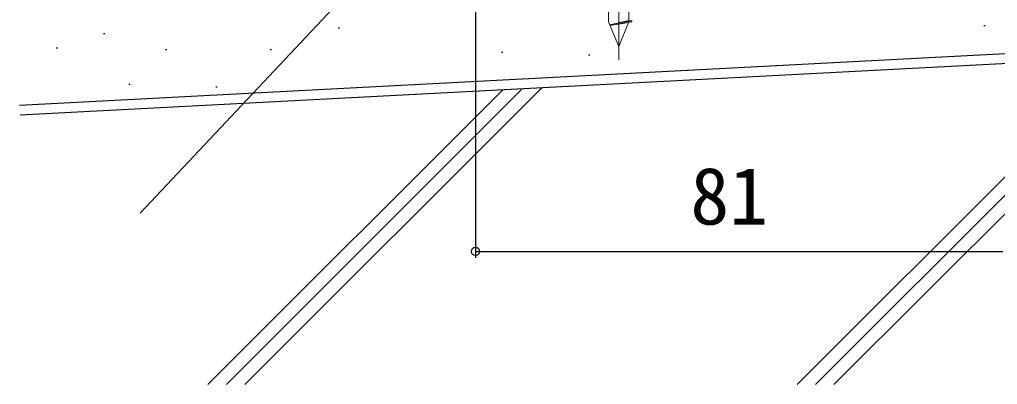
# Model space of a CAD drawing. Units: millimetres, scale not verified. Extents: x -525 to 525, y -783 to 779.
# Drawn here: x -304 to -153.8, y -216.6 to -160.5 of the extents above; entities that cross this region are included whole.
import ezdxf
from ezdxf.enums import TextEntityAlignment as Align

# ---------------------------------------------------------------- set-up
doc = ezdxf.new("R2010")
doc.units = ezdxf.units.MM
doc.header["$LTSCALE"] = 4
doc.layers.add('0-5_YKK_13', color=4, linetype='Continuous', lineweight=18)
for name, color, linetype in [('0-6_YKK_D', 6, 'Continuous'), ('0-8_YSS_K', 3, 'Continuous'), ('0-9_YSS_KE', 3, 'Continuous')]:
    doc.layers.add(name, color=color, linetype=linetype)
doc.styles.add('ＭＳ ゴシック', font='')
doc.styles.get('ＭＳ ゴシック').set_extended_font_data('MS Gothic')

msp = doc.modelspace()

# ---------------------------------------------------------------- linework, layer by layer
at = {"layer": '0-5_YKK_13'}
for p, q in [((-211.949, -110.125), (-211.949, -166.675)), ((-213.519, -159.092), (-213.519, -160.839)), ((-210.379, -158.388), (-210.379, -160.627)), ((-210.379, -160.627), (-213.319, -161.32)), ((-209.949, -160.708), (-213.319, -161.32)), ((-210.379, -160.627), (-209.949, -160.708)), ((-209.949, -160.708), (-209.949, -160.827)), ((-213.519, -160.839), (-211.949, -164.629)), ((-210.42, -160.938), (-213.28, -161.415)), ((-210.42, -160.938), (-211.949, -164.629))]:
    msp.add_line(p, q, dxfattribs=at)
msp.add_lwpolyline([(-210.42, -160.938), (-209.949, -160.827), (-213.28, -161.415)], dxfattribs=at)
at = {"layer": '0-6_YKK_D'}
for p, q in [((-233.949, -128.329), (-233.949, -197.168)), ((-233.949, -196.168), (-152.949, -196.168))]:
    msp.add_line(p, q, dxfattribs=at)
msp.add_lwpolyline([(-234.332, -135.887), (-236.079, -137.745), (-285.47, -190.281)], dxfattribs=at)
msp.add_circle((-233.949, -196.168), 0.637, dxfattribs=at)
at = {"layer": '0-8_YSS_K'}
for p, q in [((-255.052, -161.759), (-254.852, -161.759)), ((-155.842, -161.439), (-155.642, -161.439)), ((-291.078, -162.642), (-290.878, -162.642)), ((-298.383, -164.825), (-298.183, -164.825)), ((-281.589, -165.112), (-281.389, -165.112)), ((-265.475, -165.105), (-265.275, -165.105)), ((-229.953, -165.534), (-229.753, -165.534)), ((-216.589, -165.933), (-216.389, -165.933)), ((-134.228, -166.322), (-184.535, -216.63)), ((-131.243, -166.166), (-181.707, -216.63)), ((-128.258, -166.009), (-178.879, -216.63)), ((-287.185, -170.438), (-286.985, -170.438)), ((-273.821, -170.836), (-273.621, -170.836)), ((-226.758, -171.172), (-272.217, -216.63)), ((-223.774, -171.015), (-269.388, -216.63)), ((-229.743, -171.328), (-275.045, -216.63))]:
    msp.add_line(p, q, dxfattribs=at)
msp.add_lwpolyline([(-112.948, -126.541), (-112.948, -165.207), (-303.913, -175.215)], dxfattribs=at)
at = {"layer": '0-9_YSS_KE'}
msp.add_lwpolyline([(-114.448, -125.041), (-114.448, -163.784), (-303.991, -173.717)], dxfattribs=at)

# ---------------------------------------------------------------- texts
at = {"layer": '0-6_YKK_D', "style": 'ＭＳ ゴシック'}
msp.add_text('81', height=8.798, dxfattribs=at).set_placement((-200.949, -194.668), align=Align.BOTTOM_LEFT)

doc.saveas('drawing.dxf')
